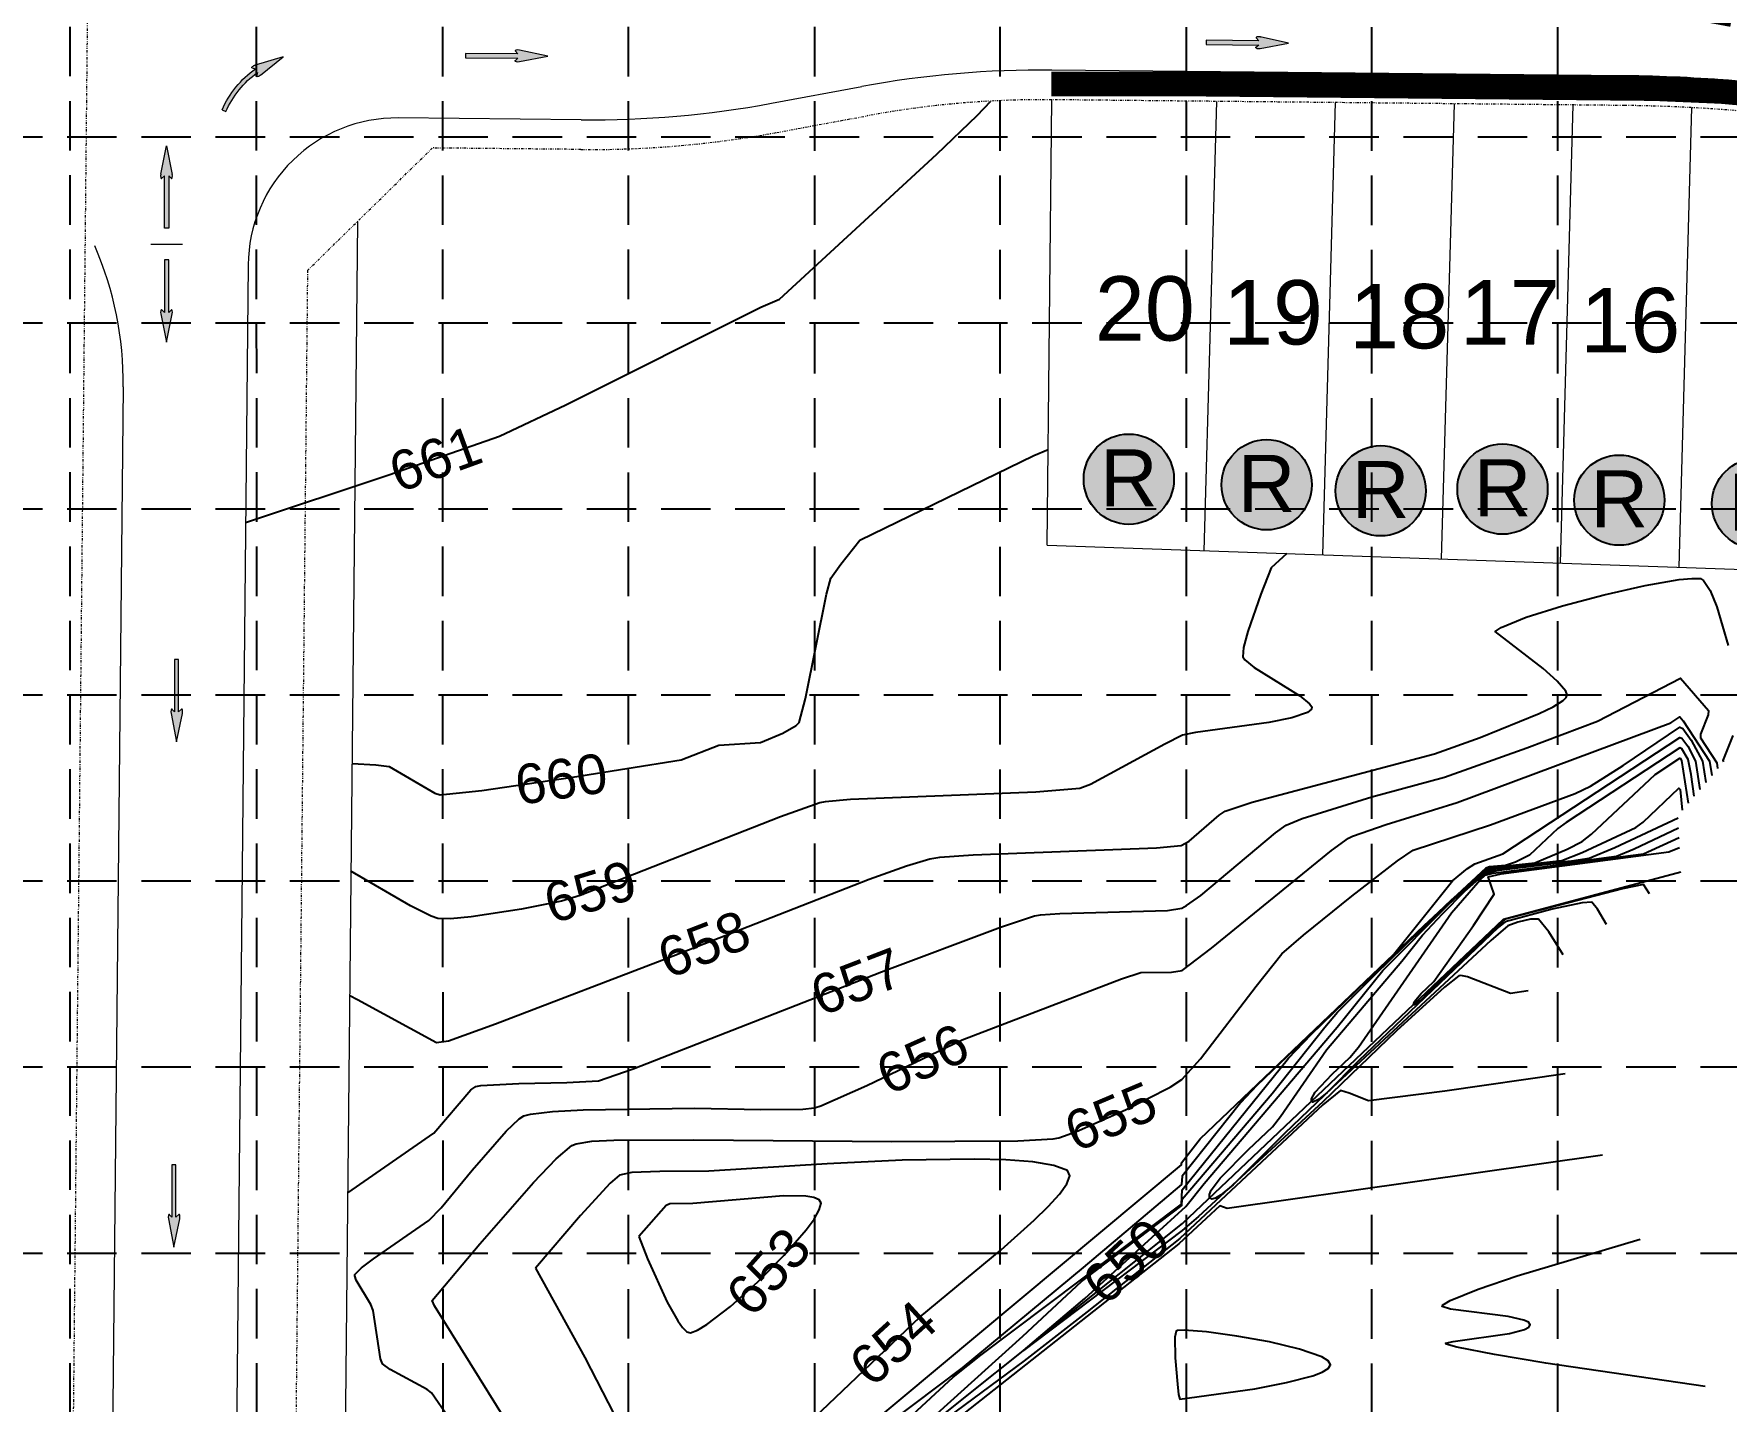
# Model space of a CAD drawing. Extents: x 7749 to 9256, y 6499 to 8908.
# Drawn here: x 8006.6 to 8348.5, y 7636.2 to 7912.4 of the extents above; entities that cross this region are included whole.
import ezdxf
from ezdxf.enums import TextEntityAlignment as Align

# ---------------------------------------------------------------- set-up
doc = ezdxf.new("R2010")
doc.units = 0
doc.header["$MEASUREMENT"] = 0
doc.linetypes.add('DASHED', pattern=[0.75, 0.5, -0.25])
doc.linetypes.add('DIVIDE', pattern=[1.25, 0.5, -0.25, 0, -0.25, 0, -0.25])
for name, color, linetype in [('1 LOT NUMBERS', 7, 'Continuous'), ('1 RYLAND LOT', 7, 'Continuous'), ('1 STREET NAMES', 7, 'Continuous'), ('27', 7, 'Continuous'), ('29', 7, 'Continuous'), ('BASE', 7, 'Continuous'), ('CREEK-E', 5, 'Continuous'), ('CTEXT', 3, 'Continuous'), ('CTR', 2, 'Continuous'), ('CTRINDEX', 4, 'Continuous'), ('DED-4986-2484', 7, 'Continuous'), ('EROSION BLANKETS', 84, 'Continuous'), ('FLOODPLAIN-CB', 7, 'Continuous'), ('GRID', 254, 'DASHED')]:
    doc.layers.add(name, color=color, linetype=linetype)
doc.styles.add('ryland', font='ARIAL.TTF', dxfattribs={"height": 25})
doc.styles.get("Standard").update_dxf_attribs({"font": 'ARIAL.TTF'})

# ---------------------------------------------------------------- blocks, each defined once
blk = doc.blocks.new('RYLAND')
h = blk.add_hatch(color=81)
h.paths.add_polyline_path([(1.163803512038626, -1.047574358368308, 1), (-1.408206742229694, -1.047574358368308, 1)])
h.paths.add_polyline_path([(-1.347681687434942, -2.227609507270699), (1.104228271637368, -2.227609507270699), (1.104228271637368, 0.2098904927293006), (-1.347681687434942, 0.2098904927293006)], flags=25)
at = {"color": 5}
blk.add_circle((-0.1222016150955341, -1.047574358368308), 1.286005127134161, dxfattribs=at)
at = {"layer": 'BASE', "color": 5, "style": 'ryland'}
blk.add_text('R', height=1.625, dxfattribs=at).set_placement((-0.1217267078987874, -1.821359507270699), align=Align.CENTER)

msp = doc.modelspace()

# ---------------------------------------------------------------- hatches: boundary and pattern name
at = {"layer": 'FLOODPLAIN-CB', "linetype": 'Continuous', "lineweight": 0}
h = msp.add_hatch(color=7, dxfattribs=at)
edge = h.paths.add_edge_path()
edge.add_line((8253.49107785355, 7911.621679420038), (8254.032954594679, 7911.008215847392))
edge.add_line((8254.032954594679, 7911.008215847392), (8243.449486879945, 7911.114329136457))
edge.add_line((8243.449486879945, 7911.114329136457), (8243.44486447276, 7910.25433228391))
edge.add_line((8243.44486447276, 7910.25433228391), (8254.024332388652, 7910.14825909813))
edge.add_line((8254.024332388652, 7910.14825909813), (8253.483346434423, 7909.653658083888))
edge.add_line((8253.483346434423, 7909.653658083888), (8253.483344213091, 7909.652110637035))
edge.add_ellipse((8254.017848152984, 7909.599469873579), major_axis=(-0.5599717084063682, 0.005627246539747052), ratio=0.2857142857140734, start_angle=-17.18267222228697, end_angle=124.7269333333837)
edge.add_line((8254.335523556883, 7909.464770651079), (8254.333498938266, 7909.465125136935))
edge.add_line((8254.333498938266, 7909.465125136935), (8260.0766, 7910.5436))
edge.add_line((8260.0766, 7910.5436), (8254.360718538455, 7911.780968558519))
edge.add_line((8254.360718538455, 7911.780968558519), (8254.362893802172, 7911.78180968702))
edge.add_ellipse((8254.033780690137, 7911.655391762032), major_axis=(-0.5599717084065111, 0.005627246540026287), ratio=0.2857142857145346, start_angle=234.1684722222072, end_angle=374.4967194444389)
edge.add_line((8253.49107785355, 7911.621679420038), (8253.49107785355, 7911.621679420038))
h = msp.add_hatch(color=7, dxfattribs=at)
edge = h.paths.add_edge_path()
edge.add_line((8103.812277853551, 7908.952579420039), (8104.354154594678, 7908.339115847393))
edge.add_line((8104.354154594678, 7908.339115847393), (8093.770686879944, 7908.445229136458))
edge.add_line((8093.770686879944, 7908.445229136458), (8093.766064472759, 7907.585232283911))
edge.add_line((8093.766064472759, 7907.585232283911), (8104.345532388651, 7907.47915909813))
edge.add_line((8104.345532388651, 7907.47915909813), (8103.804546434423, 7906.984558083889))
edge.add_line((8103.804546434423, 7906.984558083889), (8103.804544213092, 7906.983010637035))
edge.add_ellipse((8104.339048152985, 7906.93036987358), major_axis=(-0.5599717084075, 0.005627246539583464), ratio=0.2857142857134187, start_angle=-17.18267222235111, end_angle=124.7269333332984)
edge.add_line((8104.656723556885, 7906.795670651079), (8104.654698938266, 7906.796025136936))
edge.add_line((8104.654698938266, 7906.796025136936), (8110.397800000001, 7907.874500000001))
edge.add_line((8110.397800000001, 7907.874500000001), (8104.681918538457, 7909.11186855852))
edge.add_line((8104.681918538457, 7909.11186855852), (8104.684093802172, 7909.11270968702))
edge.add_ellipse((8104.354980690137, 7908.986291762033), major_axis=(-0.5599717084076117, 0.005627246540208704), ratio=0.285714285713882, start_angle=234.1684722222936, end_angle=374.4967194445083)
edge.add_line((8103.812277853551, 7908.952579420039), (8103.812277853551, 7908.952579420039))
h = msp.add_hatch(color=7, dxfattribs=at)
edge = h.paths.add_edge_path()
edge.add_line((8052.380354813085, 7904.054295494268), (8056.9168, 7907.746700000001))
edge.add_line((8056.9168, 7907.746700000001), (8051.311276164171, 7906.105449108717))
edge.add_line((8051.311276164171, 7906.105449108717), (8051.310213018186, 7906.107713634639))
edge.add_ellipse((8051.088111583511, 7905.843644493609), major_axis=(0.4965825707409682, 0.2588547315094996), ratio=0.285714285715225, start_angle=55.27306666663859, end_angle=197.1826722220383)
edge.add_line((8050.635541365492, 7905.554428747761), (8050.637268744757, 7905.550440962475))
edge.add_line((8050.637268744757, 7905.550440962475), (8051.341713599681, 7905.35371405228))
edge.add_line((8051.341713599681, 7905.35371405228), (8051.331461279401, 7905.360429347784))
edge.add_ellipse((8063.274180500875, 7888.784652251942), major_axis=(-14.44619203689997, 14.44619203689997), ratio=0.9999999999996722, start_angle=-9.227541714512228, end_angle=21.18072772994289)
edge.add_line((8044.584328283036, 7897.035370511128), (8045.371076769015, 7896.688056807618))
edge.add_ellipse((8063.274180500875, 7888.784652251942), major_axis=(-13.8380801841471, 13.8380801841471), ratio=0.9999999999999903, start_angle=-8.895077825619808, end_angle=21.180727729935313, ccw=False)
edge.add_line((8051.742249022317, 7904.596024195566), (8051.742672312175, 7904.593377183997))
edge.add_line((8051.742672312175, 7904.593377183997), (8051.536383550038, 7903.804430427287))
edge.add_line((8051.536383550038, 7903.804430427287), (8051.534990020321, 7903.803214000051))
edge.add_ellipse((8052.034276011052, 7904.018311074079), major_axis=(0.4965825707412191, 0.2588547315092725), ratio=0.2857142857153823, start_angle=165.5032805554839, end_angle=305.8315277778693)
edge.add_line((8052.38493853764, 7904.054817024273), (8052.381249917603, 7904.056032795666))
edge.add_line((8052.381249917603, 7904.056032795666), (8052.380354813085, 7904.054295494268))
h = msp.add_hatch(color=7, dxfattribs=at)
edge = h.paths.add_edge_path()
edge.add_line((8034.349300000018, 7883.165300000006), (8033.849300000062, 7883.705300000007))
edge.add_line((8033.849300000062, 7883.705300000007), (8033.833300000029, 7873.121300000026))
edge.add_line((8033.833300000029, 7873.121300000026), (8032.9733, 7873.121300000026))
edge.add_line((8032.9733, 7873.121300000026), (8032.989300000032, 7883.705300000007))
edge.add_line((8032.989300000032, 7883.705300000007), (8032.381300000039, 7883.157300000026))
edge.add_line((8032.381300000039, 7883.157300000026), (8032.380151785589, 7883.155100816896))
edge.add_ellipse((8032.340939976262, 7883.697332930902), major_axis=(0.0008676997867173936, 0.5599993277649622), ratio=0.2857142857140005, start_angle=54.16847222224533, end_angle=194.4967194446265, ccw=False)
edge.add_line((8032.211729396351, 7884.025359707538), (8032.213300000063, 7884.025299999999))
edge.add_line((8032.213300000063, 7884.025299999999), (8033.401300000029, 7889.753300000017))
edge.add_line((8033.401300000029, 7889.753300000017), (8034.529300000055, 7884.01730000002))
edge.add_ellipse((8034.396923086229, 7883.698874761218), major_axis=(0.0008676997861527605, 0.5599993277652532), ratio=0.2857142857142672, start_angle=162.817327777543, end_angle=304.72693333329477, ccw=False)
edge.add_line((8034.348827109015, 7883.163942702914), (8034.349300000018, 7883.165300000006))
edge.add_line((8034.349300000018, 7883.165300000006), (8034.349300000018, 7883.165300000006))
edge.add_line((8034.349300000018, 7883.165300000006), (8034.349300000018, 7883.165300000006))
h = msp.add_hatch(color=7, dxfattribs=at)
edge = h.paths.add_edge_path()
edge.add_line((8034.349300000018, 7856.677300000016), (8033.849300000062, 7856.137300000015))
edge.add_line((8033.849300000062, 7856.137300000015), (8033.833300000029, 7866.721299999996))
edge.add_line((8033.833300000029, 7866.721299999996), (8032.9733, 7866.721299999996))
edge.add_line((8032.9733, 7866.721299999996), (8032.989300000032, 7856.137300000015))
edge.add_line((8032.989300000032, 7856.137300000015), (8032.381300000039, 7856.685299999996))
edge.add_line((8032.381300000039, 7856.685299999996), (8032.380151785589, 7856.686308878951))
edge.add_ellipse((8032.340939976262, 7856.144076764946), major_axis=(-0.0008676997867173936, 0.5599993277649622), ratio=0.2857142857140005, start_angle=-14.4967194446264, end_angle=125.8315277777547)
edge.add_line((8032.211729396351, 7855.81604998831), (8032.213300000063, 7855.817300000022))
edge.add_line((8032.213300000063, 7855.817300000022), (8033.401300000029, 7850.089300000005))
edge.add_line((8033.401300000029, 7850.089300000005), (8034.529300000055, 7855.825300000002))
edge.add_line((8034.529300000055, 7855.825300000002), (8034.52891744273, 7855.823726151525))
edge.add_ellipse((8034.396923086229, 7856.14253493463), major_axis=(-0.0008676997861527605, 0.5599993277652532), ratio=0.2857142857142672, start_angle=235.2730666667053, end_angle=377.182672222457)
edge.add_line((8034.349300000018, 7856.677300000016), (8034.349300000018, 7856.677300000016))
edge.add_line((8034.349300000018, 7856.677300000016), (8034.349300000018, 7856.677300000016))
h = msp.add_hatch(color=7, dxfattribs=at)
edge = h.paths.add_edge_path()
edge.add_line((8036.429299999973, 7775.966300000027), (8035.821299999981, 7775.41830000001))
edge.add_line((8035.821299999981, 7775.41830000001), (8035.821299999981, 7786.002300000027))
edge.add_line((8035.821299999981, 7786.002300000027), (8034.961300000024, 7785.998300000019))
edge.add_line((8034.961300000024, 7785.998300000019), (8034.961300000024, 7775.41830000001))
edge.add_line((8034.961300000024, 7775.41830000001), (8034.461299999994, 7775.954300000003))
edge.add_line((8034.461299999994, 7775.954300000003), (8034.459752608595, 7775.954286706798))
edge.add_ellipse((8034.412473330332, 7775.419281847126), major_axis=(1.27874449728091e-05, 0.5599999998545135), ratio=0.2857142857140379, start_angle=-17.18267222229731, end_angle=124.7269333333065)
edge.add_line((8034.280965830444, 7775.100271929088), (8034.281300000031, 7775.102300000026))
edge.add_line((8034.281300000031, 7775.102300000026), (8035.4173, 7769.3703))
edge.add_line((8035.4173, 7769.3703), (8036.597300000022, 7775.098300000018))
edge.add_line((8036.597300000022, 7775.098300000018), (8036.598162895081, 7775.096133278566))
edge.add_ellipse((8036.468451690481, 7775.423962416307), major_axis=(1.278744528368244e-05, 0.5599999998531154), ratio=0.2857142857149951, start_angle=234.1684722220915, end_angle=374.4967194441865)
edge.add_line((8036.429299999973, 7775.966300000027), (8036.429299999973, 7775.966300000027))
h = msp.add_hatch(color=7, dxfattribs=at)
edge = h.paths.add_edge_path()
edge.add_line((8035.891199999974, 7673.878400000027), (8035.283199999981, 7673.33040000001))
edge.add_line((8035.283199999981, 7673.33040000001), (8035.283199999981, 7683.914400000027))
edge.add_line((8035.283199999981, 7683.914400000027), (8034.423200000024, 7683.910400000019))
edge.add_line((8034.423200000024, 7683.910400000019), (8034.423200000024, 7673.33040000001))
edge.add_line((8034.423200000024, 7673.33040000001), (8033.923199999995, 7673.866400000003))
edge.add_line((8033.923199999995, 7673.866400000003), (8033.921652608596, 7673.866386706797))
edge.add_ellipse((8033.874373330332, 7673.331381847125), major_axis=(1.27874449728091e-05, 0.5599999998545135), ratio=0.2857142857140379, start_angle=-17.18267222229731, end_angle=124.7269333333065)
edge.add_line((8033.742865830444, 7673.012371929088), (8033.743200000031, 7673.014400000025))
edge.add_line((8033.743200000031, 7673.014400000025), (8034.8792, 7667.2824))
edge.add_line((8034.8792, 7667.2824), (8036.059200000022, 7673.010400000017))
edge.add_line((8036.059200000022, 7673.010400000017), (8036.060062895082, 7673.008233278565))
edge.add_ellipse((8035.930351690481, 7673.336062416307), major_axis=(1.278744528368244e-05, 0.5599999998531154), ratio=0.2857142857149951, start_angle=234.1684722220915, end_angle=374.4967194441865)
edge.add_line((8035.891199999974, 7673.878400000027), (8035.891199999974, 7673.878400000027))

# ---------------------------------------------------------------- linework, layer by layer
at = {"layer": '27', "color": 7, "linetype": 'DIVIDE', "lineweight": 0}
for p, q in [((8026.17999403058, 8795.044204766993), (8013.10893569916, 7491.364815837451)), ((8327.957581264687, 7897.930448097171), (8212.206714822842, 7899.090999029511)), ((8327.957581264687, 7897.930448097171), (8212.206714822842, 7899.090999029511)), ((8156.661003265481, 7892.474610495316), (8174.951371663565, 7895.860230750451)), ((8156.661003265481, 7892.474610495316), (8174.951371663565, 7895.860230750451)), ((8061.853325684378, 7864.596675209815), (8087.102713675345, 7889.344774251535)), ((8061.853325684378, 7864.596675209815), (8087.102713675345, 7889.344774251535)), ((8117.101205893125, 7889.044000881985), (8087.102713675345, 7889.344774251535)), ((8117.101205893125, 7889.044000881985), (8087.102713675345, 7889.344774251535)), ((8061.853325684378, 7864.596675209815), (8058.206054626152, 7500.825664107837))]:
    msp.add_line(p, q, dxfattribs=at)
for centre, radius, start, end in [((8324.849589786501, 7587.946028508955), 349.9999999996995, 53.70154666298154, 89.42555555522755), ((8324.849589786501, 7587.946028508955), 349.9999999996995, 53.70154666298154, 89.42555555522755), ((8210.26171370488, 7705.100749348696), 194, 89.42555555555555, 100.4869793162498), ((8210.26171370488, 7705.100749348696), 194, 89.42555555555555, 100.4869793162498), ((8324.84958978932, 7587.946028506256), 310.0000000002063, 53.70154666365463, 89.42555555590044), ((8324.84958978932, 7587.946028506256), 310.0000000002063, 53.70154666365463, 89.42555555590044), ((8119.166516358002, 8095.033647449103), 206, 269.4255555555555, 280.4869793162497), ((8119.166516358002, 8095.033647449103), 206, 269.4255555555555, 280.4869793162497)]:
    msp.add_arc(centre, radius, start, end, dxfattribs=at)
at = {"layer": '29', "color": 7, "linetype": 'Continuous', "lineweight": 0}
for p, q in [((8211.304394717246, 7809.09552237312), (8212.206714822842, 7899.090999029511)), ((8243.015835096287, 7807.986822049624), (8245.554407544176, 7898.756645628223)), ((8267.001765953552, 7807.148222193061), (8269.557061143834, 7898.515988232063)), ((8290.987696807764, 7806.309622336496), (8293.55971474044, 7898.275330838955)), ((8314.97362766503, 7805.471022479934), (8317.562368340099, 7898.034673442793)), ((8338.959558522294, 7804.632422626422), (8341.5566732078, 7897.495496868802)), ((8071.953080880154, 7874.495914825893), (8068.205552032303, 7500.725406318252)), ((8211.304394717246, 7809.09552237312), (8368.335796127201, 7803.605366023744))]:
    msp.add_line(p, q, dxfattribs=at)
at = {"layer": 'CREEK-E', "color": 5}
msp.add_polyline3d([(8034.51725275431, 7568.63357066531, 653.45862066183), (8086.98031124083, 7564.67187768987, 651.75412225062), (8095.66701735705, 7566.39726187497, 651.53232596425), (8138.18587179323, 7591.79675895967, 651.56391424018), (8238.64862995538, 7672.03220739086, 649.26438748005), (8303.46089593026, 7733.54963438481, 646.11935142464), (8339.33306363719, 7743.07470586745, 646.27615597339)], dxfattribs=at)
at = {"layer": 'CTR', "color": 5}
for points, elevation in [([(8049.342043217837, 7813.662612142924), (8078.312857865244, 7823.296745152169), (8100.641170848367, 7831.10747451809), (8114.038999934147, 7837.472487352622), (8153.45938196002, 7857.190920244452), (8157.187938047096, 7858.819689673755), (8188.977156796128, 7888.110158944673), (8197.126285069944, 7895.928840790882), (8199.94263162579, 7898.826113059917)], 661), ([(8259.70886520986, 7807.403197725775), (8256.530488336597, 7804.523136738311), (8254.462827161284, 7799.230050676451), (8251.814875161388, 7791.630282322818), (8250.967761821588, 7788.442860854781), (8250.830380928366, 7786.504586264185), (8251.210973904306, 7785.922472940223), (8253.13613952705, 7784.395098353571), (8262.31438085372, 7778.690570525754), (8264.319489853038, 7777.075215242741), (8264.755043900375, 7776.432615190035), (8264.703169999708, 7775.9330812973), (8263.899751762352, 7775.318617582926), (8260.716368252099, 7774.228447172932), (8256.082067593748, 7773.301172048303), (8241.287409521678, 7771.23134951097), (8238.663187062499, 7770.690286652162), (8235.034641401911, 7768.898713042368), (8220.043205303962, 7760.751782384431), (8217.895079914844, 7759.94063837631), (8209.03632870492, 7759.202914593228), (8171.556218175845, 7757.71394426632), (8166.468479259948, 7757.263785551721), (8165.398936993804, 7757.01097940099), (8157.434166115205, 7754.184000597699), (8116.922774015479, 7738.315030938279), (8113.182695238401, 7737.176899929314), (8105.094741323859, 7735.585717603319), (8094.908842420484, 7733.99602432513), (8090.771822869076, 7733.596417740757), (8088.201508195767, 7733.670801412488), (8086.85583555895, 7734.142385109948), (8082.675908000393, 7736.225770825453), (8070.636882177178, 7743.221072528114)], 659), ([(8070.385460390024, 7718.144801457177), (8071.929167075574, 7717.286223292986), (8087.898283221371, 7708.627089543082), (8090.363220880616, 7708.941748004367), (8099.817161732415, 7712.383684099379), (8135.745708616042, 7726.107733424103), (8175.358262702865, 7741.598761410887), (8182.84803009944, 7744.308809360547), (8187.606192137678, 7745.746369503895), (8189.641111741935, 7746.042588151342), (8196.342574786839, 7746.534656798658), (8233.36456243796, 7747.955654265591), (8238.39077076031, 7748.389803854997), (8239.975652117664, 7749.315403601136), (8246.072301882674, 7754.54365427215), (8247.244555947267, 7755.344138281998), (8252.730792259757, 7757.158891556035), (8289.56853298673, 7766.936813228131), (8298.746923503377, 7770.223861225584), (8310.708060611249, 7775.056374066741), (8313.511231355296, 7776.431345103739), (8315.552479776856, 7777.737807076681), (8316.131691939589, 7778.325951472762), (8316.333594109163, 7778.849693773188), (8316.080713191024, 7779.56781677106), (8314.349801113318, 7781.630383396535), (8311.513204995234, 7784.200182885786), (8301.778370875518, 7791.683038059612), (8303.036864816164, 7792.497259121182), (8308.062098686001, 7794.529749105779), (8315.404395391013, 7796.833327008981), (8323.831036751713, 7799.08682175476), (8332.10930458863, 7800.969062267099), (8339.006480722284, 7802.158877469976), (8341.551934969302, 7802.393759619108), (8343.289846973199, 7802.335096287369), (8343.909808268807, 7801.973539441075), (8345.236666489589, 7799.927088324845), (8346.584582076857, 7796.635278137481), (8348.888272680746, 7788.807216519172)], 658), ([(8069.985589586816, 7678.262543168993), (8087.370412146593, 7690.309183214509), (8094.882914743597, 7699.033567719757), (8095.873204222949, 7699.737633476096), (8096.850371627999, 7699.940088475267), (8104.539611362287, 7700.366928621519), (8114.262752055522, 7700.520268202312), (8120.666445409594, 7700.852463477937), (8127.62291572615, 7703.281544033011), (8177.835143941935, 7722.90370331959), (8201.858308253359, 7731.926860987503), (8208.743905015406, 7734.22895345607), (8209.926500965888, 7734.44068608108), (8213.857619114271, 7734.707044850627), (8235.599562920752, 7735.302562909008), (8238.486267924904, 7735.777100274066), (8239.446172243928, 7736.267142549435), (8242.322060574646, 7738.321010422181), (8257.396975258493, 7750.97361384034), (8259.555898485707, 7752.551507940445), (8262.798998973025, 7753.851358772009), (8276.911206772938, 7758.274971618948), (8291.56786153684, 7762.197898006544), (8308.205118546646, 7768.129685188533), (8322.50378758521, 7773.535141122562), (8339.259657930477, 7782.196771652383), (8344.934799907212, 7775.691021946483), (8344.822482909003, 7774.795960502526), (8343.299111986194, 7770.93248929444), (8343.27984605917, 7770.169648701371), (8346.598722118533, 7765.154703864697), (8346.751927412572, 7763.955369203724)], 657), ([(8090.354795492531, 7632.837977458717), (8086.932411504185, 7637.836434255149), (8086.038593542215, 7638.525726962258), (8078.579359461048, 7642.527286807254), (8076.997170452988, 7643.681416956792), (8076.611034714684, 7644.721787501366), (8075.097714835837, 7654.503858733064), (8074.634057225218, 7655.658608372556), (8071.662684017582, 7660.61470892427), (8071.393067175102, 7661.496845835536), (8071.447357890303, 7661.76144779193), (8072.787185059886, 7663.085275683668), (8075.208371323763, 7664.936095373991), (8086.381968226621, 7672.683119031039), (8088.844699181703, 7675.235040431993), (8095.109772292622, 7682.811458013301), (8101.992004155972, 7690.721760265191), (8104.623601825144, 7693.191999846398), (8105.554854355033, 7693.774121048976), (8106.886168085693, 7694.14227337553), (8111.378918941738, 7694.685285119353), (8117.532670952194, 7695.0164976416), (8140.057769612646, 7695.325547294161), (8153.438869572544, 7695.075900088279), (8161.937845238479, 7695.133101688746), (8164.313448081167, 7695.39400047861), (8165.573177802593, 7695.809893800751), (8174.88956712813, 7699.958452286472), (8194.121084396134, 7709.180725773088), (8226.29598593192, 7721.466771866877), (8230.227355639357, 7722.776631084321), (8236.406047782526, 7722.855481881124), (8238.581765089499, 7723.164396693134), (8244.475727965737, 7727.668899003615), (8268.719135639654, 7747.410188038817), (8272.167050926484, 7749.903037154612), (8273.000685551213, 7750.318744004262), (8279.770727775727, 7752.684197215842), (8294.141514683533, 7757.079580929871), (8337.26238482951, 7773.178335238587), (8339.12362148512, 7774.415997191195), (8339.80259127887, 7773.592644951575), (8345.123850875989, 7765.440879320638), (8345.559699599036, 7762.556197542696)], 656), ([(8148.786929743484, 7609.051138444518), (8238.435946283736, 7683.924279805145), (8238.451135755238, 7684.304465790576), (8242.205002543571, 7689.149637205067), (8281.32245507546, 7726.436587267533), (8293.193422517337, 7741.298961377308), (8296.229738773323, 7743.755060504468), (8297.723683121672, 7744.744967051784), (8303.320583866867, 7746.725808374439), (8339.125761091895, 7770.241029619581), (8339.537016050266, 7770.087669821502), (8340.714434473795, 7768.506245328515), (8342.31125845549, 7765.476176069464), (8343.175243971964, 7759.757854220639)], 654), ([(8341.983016158429, 7758.35868255961), (8341.376859606711, 7762.74095985986), (8340.775258036261, 7765.808319262731), (8339.506449707293, 7767.921807027878), (8339.126830895282, 7768.153545833773), (8316.122105685408, 7753.079740934392), (8314.453878158627, 7751.825211062849), (8308.737264642383, 7746.453946280606), (8305.901335693246, 7745.08301908174), (8303.878848415923, 7744.377305563542), (8300.649540500921, 7744.087259176918), (8299.949988365805, 7743.872969310261), (8287.375173262491, 7732.183414990084), (8253.66729331657, 7699.923908657228), (8250.369110452732, 7696.455531145579), (8238.553831671767, 7681.590757089117), (8238.449385933323, 7679.958186668172), (8218.555428699836, 7663.178907334974), (8194.124994557293, 7642.916790046774), (8169.783841145575, 7624.558775068587)], 653), ([(8349.822728657164, 7770.664382477923), (8347.820995590007, 7765.570808401362), (8347.944155226109, 7765.354540864753)], 658), ([(8157.963267405525, 7609.183016556139), (8192.296183021615, 7640.973706932575), (8197.925357140655, 7645.465450735779), (8238.40893882294, 7675.985006620727), (8238.576399521662, 7678.824013098424), (8260.038123877062, 7705.481065414301), (8264.641376170131, 7710.206563090258), (8278.21938979517, 7723.419148906188), (8293.011916444348, 7737.421377686685), (8299.985358998922, 7743.621086458606), (8300.874960379853, 7743.947427622792), (8309.811050681734, 7744.908050489011), (8316.352534061396, 7747.677143091137), (8319.394736786591, 7749.194410525399), (8321.25148876613, 7750.685725574512), (8334.120627669048, 7762.777511557449), (8339.127900698672, 7766.066062047966), (8339.176436630136, 7766.049054413485), (8339.451701311064, 7765.626706235947), (8340.790788344892, 7756.959510898582)], 652), ([(8187.008103521728, 7631.761399281277), (8206.404690764703, 7649.317039941246), (8218.25687525576, 7660.307821333773), (8238.521945858014, 7675.718196165526), (8238.56823604244, 7676.935182246139), (8256.766228693148, 7698.345298573146), (8267.35899100583, 7711.691815988037), (8269.970329458345, 7714.779767926211), (8277.532274303709, 7722.380451999984), (8289.156599726302, 7733.679042500275), (8298.686834220578, 7742.352170118542), (8300.02072963204, 7743.36920360695), (8301.433599407139, 7743.837399303757), (8315.307576938147, 7745.371466985076), (8319.380656368967, 7747.007997244444), (8330.198138680898, 7752.069495412394), (8331.727385757269, 7753.144942769713), (8338.931968239154, 7759.972206330315), (8339.157095486778, 7759.756471562534), (8339.598560531356, 7755.560339237554)], 651), ([(8315.536505807473, 7726.336451231061), (8312.670091447773, 7730.956233738591), (8310.586056304563, 7733.56883271176), (8308.920283636922, 7733.50662986377), (8306.352614089938, 7732.898034732023), (8304.371527029793, 7732.191612667742), (8300.919029742267, 7729.255448315593), (8268.934562463126, 7699.521164007141), (8259.226932043415, 7690.264225394233), (8248.886808928675, 7679.890143675446), (8246.300825554192, 7677.764766128335), (8245.288022891258, 7677.154409880582), (8244.535153704854, 7676.943024096668), (8244.097073590216, 7677.203670361567), (8244.060846530961, 7677.886394098056), (8244.454334994374, 7678.815615573527), (8246.254383732554, 7681.230599849161), (8251.974245157675, 7687.006070453406), (8256.839461758982, 7691.602851898208), (8258.460865920577, 7693.680387265709), (8267.704368868497, 7707.132940311461), (8282.95615907809, 7725.025942711263), (8287.151831515335, 7730.314613477169), (8291.137713020904, 7734.634164644376), (8295.689338651244, 7739.213567518393), (8299.518955040789, 7742.546775625759), (8300.091470898275, 7742.865437903637), (8302.62997502095, 7743.451279249211), (8311.824143358343, 7744.613828324686), (8321.769387209273, 7745.661682388087), (8326.30062945097, 7746.298299977206), (8329.917791416576, 7747.770771730151), (8338.860390968492, 7752.004374019241)], 649), ([(8324.272893646586, 7732.481536806031), (8322.492579214088, 7735.540376013849), (8321.336121515551, 7736.978073639184), (8319.395601395654, 7736.869883301094), (8313.295803020104, 7735.575633660734), (8303.839242544867, 7732.986955400009), (8302.409882621632, 7731.876509707906), (8274.210381164054, 7704.947049466673), (8267.835373326017, 7698.51389967168), (8266.145176399576, 7697.128433461679), (8264.991083946232, 7696.593442790731), (8264.704871031327, 7696.763836257957), (8264.681880192105, 7697.209051339365), (8265.435437219234, 7698.550130455446), (8268.86980378453, 7702.205868328629), (8272.453074057337, 7705.580633966854), (8274.18742407934, 7707.670953502608), (8293.00354409206, 7734.83193045926), (8298.792946844776, 7741.508854486387), (8299.80084839262, 7742.431063192957), (8301.40315806716, 7742.83130385179), (8331.797155707383, 7746.761716473271), (8338.954316253676, 7750.013313882259)], 648), ([(8333.0092814857, 7738.626622381001), (8331.776129254178, 7740.517634705399), (8327.530082219726, 7739.676804917131), (8303.595349601519, 7733.469153286328), (8303.62951171919, 7733.357098709796), (8289.763799888553, 7720.155943511463), (8286.778845481545, 7717.143220298085), (8285.446708653102, 7716.244195362607), (8285.312668472438, 7716.324002154347), (8285.423299548129, 7716.815720532837), (8286.802845764307, 7718.420867043917), (8289.380933950877, 7720.916153298222), (8297.450614783322, 7732.288037233001), (8301.594977276152, 7738.594990207798), (8300.359212162748, 7742.105777434039), (8302.992798364008, 7742.708653998831), (8336.86134695438, 7747.156112595842), (8339.04824153886, 7748.022253745277)], 647), ([(8315.954586069181, 7702.290089708046), (8291.610164164642, 7698.800571301548), (8276.184890237028, 7696.821430923567), (8272.322177233666, 7698.360312344753), (8270.536429408912, 7698.889620365891), (8266.989754170572, 7696.03358424714), (8238.100408313365, 7669.041490118368), (8219.4051041302, 7654.191814832604), (8206.626781239223, 7644.308423922281), (8187.754629795631, 7630.271446367276)], 651), ([(8160.020348381611, 7628.795623519002), (8185.669683423632, 7653.177967009113), (8202.015724658926, 7666.756851117508), (8208.696465996436, 7672.718350773974), (8211.513518630083, 7675.491639962814), (8213.758187548867, 7677.985418631109), (8215.262843984183, 7680.093784208145), (8215.859859167442, 7681.710834123211), (8215.381604330045, 7682.730665805594), (8212.625561095523, 7683.782410983367), (8208.397214932967, 7684.493789202067), (8202.959197915956, 7684.909075659978), (8196.57414211807, 7685.072545555383), (8182.013442473984, 7684.821136451794), (8166.81617258933, 7684.093763477546), (8142.916148452826, 7682.627932262074), (8133.01867553682, 7682.565771891872), (8127.378342396538, 7682.355129190154), (8124.918154619202, 7681.847096194736), (8123.027899911134, 7680.219035376532), (8117.023495785748, 7673.661517586895), (8107.919441509364, 7662.997814731913)], 654), ([(8323.509606021968, 7685.861818229842), (8247.649571855482, 7675.088974457167), (8246.202311441217, 7675.618814684386), (8237.89144047927, 7667.971106540678), (8191.918951489166, 7631.629478644738)], 652), ([(8128.772512066761, 7669.421901682205), (8130.572762784227, 7664.92357516471), (8134.53450165422, 7656.149025677395), (8136.651391670284, 7652.370868913104), (8137.625797765259, 7651.021292804581), (8138.499208753124, 7650.178898318014), (8139.237897760069, 7649.954320533052), (8140.627190424498, 7650.489729567772), (8142.50397407627, 7651.624007153689), (8147.30446732253, 7655.305393061766), (8152.808283460201, 7660.230928422558), (8158.184328450621, 7665.633063401331), (8162.601508255142, 7670.744248163362), (8164.190806825608, 7672.950874889743), (8165.228728835106, 7674.796932873917), (8165.611387528801, 7676.186478386541), (8165.243128731878, 7676.85581218778), (8164.185982149689, 7677.309825136572), (8162.554002396511, 7677.576561255884), (8158.021761834298, 7677.660379097917), (8139.710395600789, 7676.113381879258), (8135.07477131471, 7676.013912030051), (8134.322193970958, 7675.671211021381), (8128.772512066761, 7669.421901682205)], 653), ([(8344.207600938364, 7639.119650340691), (8312.040738139482, 7643.828837283731), (8301.672952556666, 7645.556292748173), (8294.083254896563, 7647.0615098524), (8291.909644643141, 7647.661669355106), (8291.77389055766, 7647.840393536799), (8293.345956354418, 7648.223828913258), (8304.729344412955, 7649.837418587156), (8307.753092479838, 7650.624297600642), (8308.615369955065, 7651.080389282789), (8308.894927482716, 7651.582978478902), (8308.52186138434, 7652.094082644538), (8307.578864487217, 7652.535370557782), (8304.424760852015, 7653.247547489915), (8292.767857213765, 7654.723784661945), (8291.09524212532, 7655.256098263201), (8291.170768604094, 7655.573730136469), (8292.700660642031, 7656.468767001621), (8298.352618289875, 7658.774008553882), (8306.24596842569, 7661.466478519995), (8331.077159256733, 7668.916754152503)], 653), ([(8107.919441509364, 7662.997814731913), (8117.857320639476, 7645.007643815843), (8123.79535611006, 7633.46563456547)], 654), ([(8237.65424104077, 7639.570246134626), (8237.825264271574, 7637.494307610154), (8238.085558885628, 7636.547059913082), (8253.27292657517, 7638.671893500228), (8259.668272691293, 7639.891557783027), (8264.965458345008, 7641.268851656739), (8266.868610910877, 7641.999517329149), (8268.096867256048, 7642.749079566043), (8268.516775345483, 7643.510701423007), (8268.039719413287, 7644.298984638171), (8266.756122126943, 7645.09878711095), (8262.304199529703, 7646.67426128972), (8256.230799629539, 7648.119746880015), (8249.60571450222, 7649.317866802528), (8243.498736223524, 7650.151243977956), (8238.97965686922, 7650.502501326997), (8237.649889312395, 7650.460654729341), (8237.370458884907, 7650.265042849303), (8237.06812736834, 7649.090199893041), (8237.162970787478, 7644.901214343876), (8237.65424104077, 7639.570246134626)], 652)]:
    msp.add_lwpolyline(points, dxfattribs=dict(at, elevation=elevation))
at = {"layer": 'CTRINDEX', "color": 5}
for points, elevation in [([(8070.854887578692, 7764.964464797799), (8075.692434314296, 7764.702251852519), (8078.336138354391, 7764.356894423571), (8087.559703241806, 7759.002820235525), (8088.638755618775, 7758.680280750338), (8097.06129592262, 7759.559607409399), (8115.368610643811, 7762.220394292339), (8137.357617690947, 7765.72925517192), (8144.926742339059, 7768.668162119273), (8153.351724210225, 7769.19870778009), (8157.915762851071, 7771.137397860232), (8160.594557495492, 7772.657568837109), (8161.176822897703, 7773.249007502456), (8162.491727717314, 7778.148146416483), (8166.688328081775, 7799.200206749509), (8167.581606338043, 7802.419859022377), (8169.57566162715, 7805.256901705285), (8173.443036649699, 7810.127334127719), (8208.626591358172, 7827.233118663517), (8211.498005706337, 7828.405868159473)], 660), ([(8116.309169514351, 7609.094131331477), (8087.504072919853, 7655.403632232534), (8087.065503707378, 7656.514867256512), (8096.663583712738, 7667.914722155244), (8107.503738354199, 7680.300444209039), (8112.099990958839, 7685.116146961647), (8115.236504487118, 7687.810608621856), (8116.145061964245, 7688.162503377507), (8119.31352578731, 7688.651015410946), (8123.713510050751, 7688.907195067104), (8139.94197827536, 7688.921492155861), (8179.900640394221, 7688.608308532645), (8205.352727249956, 7688.732669277744), (8212.537387757562, 7689.126367354954), (8213.662071232173, 7689.381072976682), (8217.221540282295, 7690.649645129349), (8227.136294010968, 7695.035450370824), (8236.122434720091, 7699.623312668698), (8238.521137495774, 7701.144456141863), (8242.241901277699, 7705.305122519326), (8253.488393985774, 7719.987932384145), (8258.737759099453, 7726.522687530121), (8263.0770007615, 7730.299198455665), (8272.8492385116, 7738.190041182817), (8282.090688275008, 7745.332112915837), (8285.228361504282, 7747.48883959545), (8300.851369588278, 7752.627971399066), (8317.962525782124, 7758.951952335679), (8321.087560925118, 7760.400351222776), (8327.638132460597, 7764.602015177059), (8339.124691288507, 7772.328513405388), (8339.739353141682, 7772.032252728959), (8341.422609016106, 7769.72787799531), (8343.717554665738, 7765.45852769505), (8344.3674717855, 7761.157025881667)], 655), ([(8308.500910091183, 7719.073764796297), (8304.88045144256, 7718.542076921027), (8296.210566434125, 7721.912045344008), (8294.886824162379, 7722.142724964328), (8294.49568602155, 7722.056308544619), (8291.5493821878, 7719.815706756181), (8281.848947846986, 7710.949925651874), (8266.960891097084, 7696.600296853736), (8241.891086110722, 7673.463665535553), (8238.562669397092, 7670.607991296485), (8206.510859708858, 7646.365099952437), (8218.937812164608, 7656.905620853613), (8239.316415663598, 7675.464199474462), (8242.989437079224, 7680.156009705914), (8269.863368994258, 7711.683805567233), (8279.078054133774, 7723.159167216102), (8292.389168327643, 7736.488919155474), (8296.172192743144, 7740.012736081129), (8300.056100265158, 7743.117320755294), (8302.01839045469, 7743.68017641173), (8309.294550848734, 7744.591102941533), (8317.210764763868, 7745.323944758849), (8320.80410319456, 7745.834883481141), (8325.965004595539, 7747.987938068351), (8338.766465683308, 7753.995434156223)], 650)]:
    msp.add_lwpolyline(points, dxfattribs=dict(at, elevation=elevation))
at = {"layer": 'DED-4986-2484', "color": 7, "linetype": 'Continuous', "lineweight": 0}
for p, q in [((8328.017735938598, 7903.930146540727), (8212.26686949675, 7905.090697473068)), ((8155.56893083285, 7898.374388271737), (8173.859299230933, 7901.760008526872)), ((8117.161360567034, 7895.043699325541), (8080.163220163579, 7895.414653147984)), ((8049.863954576252, 7865.716934296701), (8046.408700936919, 7521.097329520555)), ((8024.615669420455, 7841.078829728081), (8021.221316431167, 7502.533325397504))]:
    msp.add_line(p, q, dxfattribs=at)
for centre, radius, start, end in [((8324.849589787946, 7587.946028507536), 343.9999999999895, 53.70154666330963, 89.42555555555555), ((8210.26171370488, 7705.100749348696), 200, 89.42555555555555, 100.4869793162498), ((8324.849589787942, 7587.946028507537), 315.9999999999897, 81.32678388453152, 89.42555555555555), ((8119.166516358002, 8095.033647449103), 200, 269.4255555555555, 280.4869793162497), ((8079.862446794862, 7865.416160929544), 30, 89.42555555402963, 179.4255555558099), ((7956.624371288451, 7842.166661575016), 67.99999999997497, 359.0833701100022, 23.75406230489347)]:
    msp.add_arc(centre, radius, start, end, dxfattribs=at)
at = {"layer": 'EROSION BLANKETS', "lineweight": 0, "const_width": 5, "flags": 128}
msp.add_lwpolyline([(8212.112057456836, 7902.282003481419), (8239.847846126777, 7902.282003481419), (8333.996024825346, 7901.350240238868), (8347.488941352109, 7900.775151324771), (8358.935530529678, 7899.752771033045)], dxfattribs=at)
at = {"layer": 'FLOODPLAIN-CB', "color": 7, "linetype": 'Continuous', "lineweight": 0}
for p, q in [((8253.49107785355, 7911.621679420038), (8254.032954594679, 7911.008215847392)), ((8253.49107785355, 7911.621679420038), (8253.49107785355, 7911.621679420038)), ((8254.360718538455, 7911.780968558519), (8254.362893802172, 7911.78180968702)), ((8260.0766, 7910.5436), (8254.360718538455, 7911.780968558519)), ((8093.770686879944, 7908.445229136458), (8093.766064472759, 7907.585232283911)), ((8104.354154594678, 7908.339115847393), (8093.770686879944, 7908.445229136458)), ((8103.812277853551, 7908.952579420039), (8104.354154594678, 7908.339115847393)), ((8103.812277853551, 7908.952579420039), (8103.812277853551, 7908.952579420039)), ((8104.681918538457, 7909.11186855852), (8104.684093802172, 7909.11270968702)), ((8110.397800000001, 7907.874500000001), (8104.681918538457, 7909.11186855852)), ((8243.449486879945, 7911.114329136457), (8243.44486447276, 7910.25433228391)), ((8243.44486447276, 7910.25433228391), (8254.024332388652, 7910.14825909813)), ((8254.032954594679, 7911.008215847392), (8243.449486879945, 7911.114329136457)), ((8253.483346434423, 7909.653658083888), (8253.483344213091, 7909.652110637035)), ((8254.024332388652, 7910.14825909813), (8253.483346434423, 7909.653658083888)), ((8254.333498938266, 7909.465125136935), (8260.0766, 7910.5436)), ((8254.335523556883, 7909.464770651079), (8254.333498938266, 7909.465125136935)), ((8050.635541365492, 7905.554428747761), (8050.637268744757, 7905.550440962475)), ((8050.637268744757, 7905.550440962475), (8051.341713599681, 7905.35371405228)), ((8051.311276164171, 7906.105449108717), (8051.310213018186, 7906.107713634639)), ((8056.9168, 7907.746700000001), (8051.311276164171, 7906.105449108717)), ((8051.341713599681, 7905.35371405228), (8051.331461279401, 7905.360429347784)), ((8052.380354813085, 7904.054295494268), (8056.9168, 7907.746700000001)), ((8093.766064472759, 7907.585232283911), (8104.345532388651, 7907.47915909813)), ((8103.804546434423, 7906.984558083889), (8103.804544213092, 7906.983010637035)), ((8104.345532388651, 7907.47915909813), (8103.804546434423, 7906.984558083889)), ((8104.654698938266, 7906.796025136936), (8110.397800000001, 7907.874500000001)), ((8104.656723556885, 7906.795670651079), (8104.654698938266, 7906.796025136936)), ((8051.536383550038, 7903.804430427287), (8051.534990020321, 7903.803214000051)), ((8051.742672312175, 7904.593377183997), (8051.536383550038, 7903.804430427287)), ((8051.742249022317, 7904.596024195566), (8051.742672312175, 7904.593377183997)), ((8052.381249917603, 7904.056032795666), (8052.380354813085, 7904.054295494268)), ((8052.38493853764, 7904.054817024273), (8052.381249917603, 7904.056032795666)), ((8044.584328283036, 7897.035370511128), (8045.371076769015, 7896.688056807618)), ((8032.213300000063, 7884.025299999999), (8033.401300000029, 7889.753300000017)), ((8033.401300000029, 7889.753300000017), (8034.529300000055, 7884.01730000002)), ((8032.211729396351, 7884.025359707538), (8032.213300000063, 7884.025299999999)), ((8032.381300000039, 7883.157300000026), (8032.380151785589, 7883.155100816896)), ((8032.989300000032, 7883.705300000007), (8032.381300000039, 7883.157300000026)), ((8032.9733, 7873.121300000026), (8032.989300000032, 7883.705300000007)), ((8033.849300000062, 7883.705300000007), (8033.833300000029, 7873.121300000026)), ((8034.349300000018, 7883.165300000006), (8033.849300000062, 7883.705300000007)), ((8034.348827109015, 7883.163942702914), (8034.349300000018, 7883.165300000006)), ((8034.349300000018, 7883.165300000006), (8034.349300000018, 7883.165300000006)), ((8034.349300000018, 7883.165300000006), (8034.349300000018, 7883.165300000006)), ((8033.833300000029, 7873.121300000026), (8032.9733, 7873.121300000026)), ((8030.205300000003, 7869.941299999997), (8036.605299999997, 7869.909300000005)), ((8033.833300000029, 7866.721299999996), (8032.9733, 7866.721299999996)), ((8032.9733, 7866.721299999996), (8032.989300000032, 7856.137300000015)), ((8033.849300000062, 7856.137300000015), (8033.833300000029, 7866.721299999996)), ((8032.211729396351, 7855.81604998831), (8032.213300000063, 7855.817300000022)), ((8032.213300000063, 7855.817300000022), (8033.401300000029, 7850.089300000005)), ((8032.381300000039, 7856.685299999996), (8032.380151785589, 7856.686308878951)), ((8032.989300000032, 7856.137300000015), (8032.381300000039, 7856.685299999996)), ((8033.401300000029, 7850.089300000005), (8034.529300000055, 7855.825300000002)), ((8034.349300000018, 7856.677300000016), (8033.849300000062, 7856.137300000015)), ((8034.349300000018, 7856.677300000016), (8034.349300000018, 7856.677300000016)), ((8034.349300000018, 7856.677300000016), (8034.349300000018, 7856.677300000016)), ((8034.529300000055, 7855.825300000002), (8034.52891744273, 7855.823726151525)), ((8035.821299999981, 7786.002300000027), (8034.961300000024, 7785.998300000019)), ((8034.961300000024, 7785.998300000019), (8034.961300000024, 7775.41830000001)), ((8035.821299999981, 7775.41830000001), (8035.821299999981, 7786.002300000027)), ((8034.280965830444, 7775.100271929088), (8034.281300000031, 7775.102300000026)), ((8034.281300000031, 7775.102300000026), (8035.4173, 7769.3703)), ((8034.461299999994, 7775.954300000003), (8034.459752608595, 7775.954286706798)), ((8034.961300000024, 7775.41830000001), (8034.461299999994, 7775.954300000003)), ((8035.4173, 7769.3703), (8036.597300000022, 7775.098300000018)), ((8036.429299999973, 7775.966300000027), (8035.821299999981, 7775.41830000001)), ((8036.429299999973, 7775.966300000027), (8036.429299999973, 7775.966300000027)), ((8036.597300000022, 7775.098300000018), (8036.598162895081, 7775.096133278566)), ((8035.283199999981, 7683.914400000027), (8034.423200000024, 7683.910400000019)), ((8034.423200000024, 7683.910400000019), (8034.423200000024, 7673.33040000001)), ((8035.283199999981, 7673.33040000001), (8035.283199999981, 7683.914400000027)), ((8033.742865830444, 7673.012371929088), (8033.743200000031, 7673.014400000025)), ((8033.743200000031, 7673.014400000025), (8034.8792, 7667.2824)), ((8033.923199999995, 7673.866400000003), (8033.921652608596, 7673.866386706797)), ((8034.423200000024, 7673.33040000001), (8033.923199999995, 7673.866400000003)), ((8034.8792, 7667.2824), (8036.059200000022, 7673.010400000017)), ((8035.891199999974, 7673.878400000027), (8035.283199999981, 7673.33040000001)), ((8035.891199999974, 7673.878400000027), (8035.891199999974, 7673.878400000027)), ((8036.059200000022, 7673.010400000017), (8036.060062895082, 7673.008233278565))]:
    msp.add_line(p, q, dxfattribs=at)
for centre, major_axis, ratio, start_param, end_param in [((8254.033780690137, 7911.655391762032), (-0.559971708406511, 0.005627246540026287), 0.2857142857145346, 4.087010844642398, 6.536200792222928), ((8104.354980690137, 7908.986291762033), (-0.5599717084076113, 0.005627246540208701), 0.285714285713882, 4.087010844643906, 6.53620079222414), ((8254.017848152984, 7909.599469873579), (-0.5599717084063682, 0.005627246539747052), 0.2857142857140734, -0.2998942045698787, 2.176895652583012), ((8104.339048152985, 7906.93036987358), (-0.5599717084075, 0.005627246539583464), 0.2857142857134187, -0.299894204570998, 2.176895652581524), ((8032.340939976262, 7883.697332930902), (0.000867699786717375, 0.559999327764962), 0.2857142857140006, 0.9454181910532697, 3.394608138636407), ((8034.396923086229, 7883.698874761218), (0.0008676997861527246, 0.5599993277652534), 0.2857142857142669, 2.841698449016945, 5.318488306171251), ((8032.340939976262, 7856.144076764946), (-0.0008676997867173936, 0.5599993277649622), 0.2857142857140005, -0.2530154850466144, 2.196174462536522), ((8034.396923086229, 7856.14253493463), (-0.0008676997861527605, 0.5599993277652532), 0.2857142857142672, 4.106289654598127, 6.583079511752432), ((8034.412473330332, 7775.419281847126), (1.27874449728091e-05, 0.5599999998545134), 0.2857142857140379, -0.299894204570059, 2.176895652581665), ((8036.468451690481, 7775.423962416307), (1.278744528368244e-05, 0.5599999998531154), 0.2857142857149951, 4.087010844640378, 6.536200792218523), ((8033.874373330332, 7673.331381847125), (1.27874449728091e-05, 0.5599999998545134), 0.2857142857140379, -0.299894204570059, 2.176895652581665), ((8035.930351690481, 7673.336062416307), (1.278744528368244e-05, 0.5599999998531154), 0.2857142857149951, 4.087010844640378, 6.536200792218523)]:
    msp.add_ellipse(centre, major_axis=major_axis, ratio=ratio, start_param=start_param, end_param=end_param, dxfattribs=at)
at = {"layer": 'FLOODPLAIN-CB', "color": 7, "linetype": 'Continuous', "lineweight": 0, "extrusion": (0, 0, -1)}
for centre, major_axis, ratio, start_param, end_param in [((8063.274180500875, 7888.784652251942), (-14.44619203689997, 14.44619203689997), 0.999999999999673, 5.913511870323618, 6.444236291962947), ((8051.088111583511, 7905.843644493609), (0.4965825707409683, 0.2588547315094997), 0.285714285715225, 2.841698449024252, 5.318488306172416), ((8063.274180500875, 7888.784652251942), (-13.8380801841471, 13.8380801841471), 0.9999999999999903, 5.913511870323752, 6.43843370245779)]:
    msp.add_ellipse(centre, major_axis=major_axis, ratio=ratio, start_param=start_param, end_param=end_param, dxfattribs=at)
at = {"layer": 'FLOODPLAIN-CB', "color": 7, "linetype": 'Continuous', "lineweight": 0, "extrusion": (0, 0, -0.9999999999999998)}
msp.add_ellipse((8052.034276011052, 7904.018311074079), major_axis=(0.4965825707412193, 0.2588547315092725), ratio=0.2857142857153821, start_param=0.9454181910512705, end_param=3.394608138634482, dxfattribs=at)
at = {"layer": 'FLOODPLAIN-CB', "color": 7, "linetype": 'Continuous', "lineweight": 0}
for p in [(8253.483346434423, 7909.653658083888), (8103.804546434423, 7906.984558083889), (8034.461299999994, 7775.954300000003), (8033.923199999995, 7673.866400000003)]:
    msp.add_point(p, dxfattribs=at)
at = {"layer": 'GRID', "linetype": 'DASHED', "ltscale": 20}
for p, q in [((8013.825505938372, 6688.822129966586), (8013.943344465676, 8867.482086320902)), ((8051.695062052691, 6688.816176080443), (8051.492796561065, 8867.34355557567)), ((8089.414831131683, 6688.810245743955), (8089.030883063983, 8867.37568961578)), ((8126.702272283439, 6688.804383378457), (8126.710706102607, 8867.353033808937)), ((8164.392011392066, 6688.798457763301), (8164.351811700065, 8867.344170953504)), ((8201.745799976192, 6688.792584966603), (8201.820820829995, 8867.339445983485)), ((8239.342652215746, 6688.786673955209), (8239.571674945086, 8867.289642818956)), ((8276.913081387014, 6688.780767098076), (8276.913081387014, 8868.847585574184)), ((8314.499309820043, 6688.77485775697), (8314.499309820043, 8868.847585574184)), ((7788.292111758874, 7891.605646317688), (9216.568792210583, 7891.605646317688)), ((7788.292111758874, 7854.01941788466), (9216.568792210583, 7854.01941788466)), ((7788.292111758874, 7816.433189451835), (9216.568792210583, 7816.433189451835)), ((7788.292111758874, 7778.846961018807), (9216.568792210583, 7778.846961018807)), ((7788.292111758874, 7741.260732585981), (9216.568792210583, 7741.260732585981)), ((7788.292111758874, 7703.674504152953), (9216.568792210583, 7703.674504152953)), ((7788.292111758874, 7666.088275720026), (9216.568792210583, 7666.088275720026))]:
    msp.add_line(p, q, dxfattribs=at)

# ---------------------------------------------------------------- block references
at = {"layer": '1 RYLAND LOT', "color": 7, "xscale": 7.092698446829672, "yscale": 7.092698446829672, "zscale": 7.092698446829309}
for p in [(8228.66183840532, 7829.854912500827), (8256.49220195692, 7828.733518800041), (8279.54153171315, 7827.514180231471), (8304.15133710616, 7827.85853404945), (8327.761915893692, 7825.624628829986), (8355.58584607759, 7824.91810933909)]:
    msp.add_blockref('RYLAND', p, dxfattribs=at)

# ---------------------------------------------------------------- texts
at = {"layer": '1 LOT NUMBERS', "color": 7, "linetype": 'Continuous', "lineweight": 0}
for s, p in [('20', (8231.029279288028, 7850.423578593489)), ('19', (8256.920298220877, 7849.639602010411)), ('18', (8282.41902396535, 7848.855625427334)), ('17', (8304.779450244476, 7849.639602010411)), ('16', (8329.101314840485, 7848.071642722406))]:
    msp.add_text(s, height=13, dxfattribs=at).set_placement(p, align=Align.CENTER)
at = {"layer": '1 STREET NAMES', "color": 7, "linetype": 'Continuous', "lineweight": 0}
msp.add_text('VILLA DRIVE', height=9, rotation=349.4739500000001, dxfattribs=at).set_placement((8369.423215551726, 7914.666142783473), align=Align.MIDDLE)
at = {"layer": 'CTEXT', "color": 5}
for s, rotation, p in [('661', 20.01609021000381, (8087.675665827918, 7826.571975088117)), ('660', 8.403689804256917, (8113.103953225909, 7761.891248765336)), ('659', 17.0738436891141, (8118.964309778377, 7739.114733624384)), ('658', 21.20747510016964, (8141.931503242543, 7728.526772536542)), ('657', 21.06739674330765, (8172.832207458406, 7720.948633407963)), ('656', 24.00481016383872, (8186.087702613372, 7705.328401341761)), ('655', 22.90711988455163, (8224.112108800895, 7693.697697794361)), ('650', 42.74877331453685, (8227.213087186406, 7664.441826271655)), ('653', 48.28664538760238, (8154.926635853845, 7662.359561196924)), ('654', 42.36572668004235, (8180.129590628138, 7647.911536308843))]:
    msp.add_text(s, height=8, rotation=rotation, dxfattribs=at).set_placement(p, align=Align.MIDDLE)

doc.saveas('drawing.dxf')
